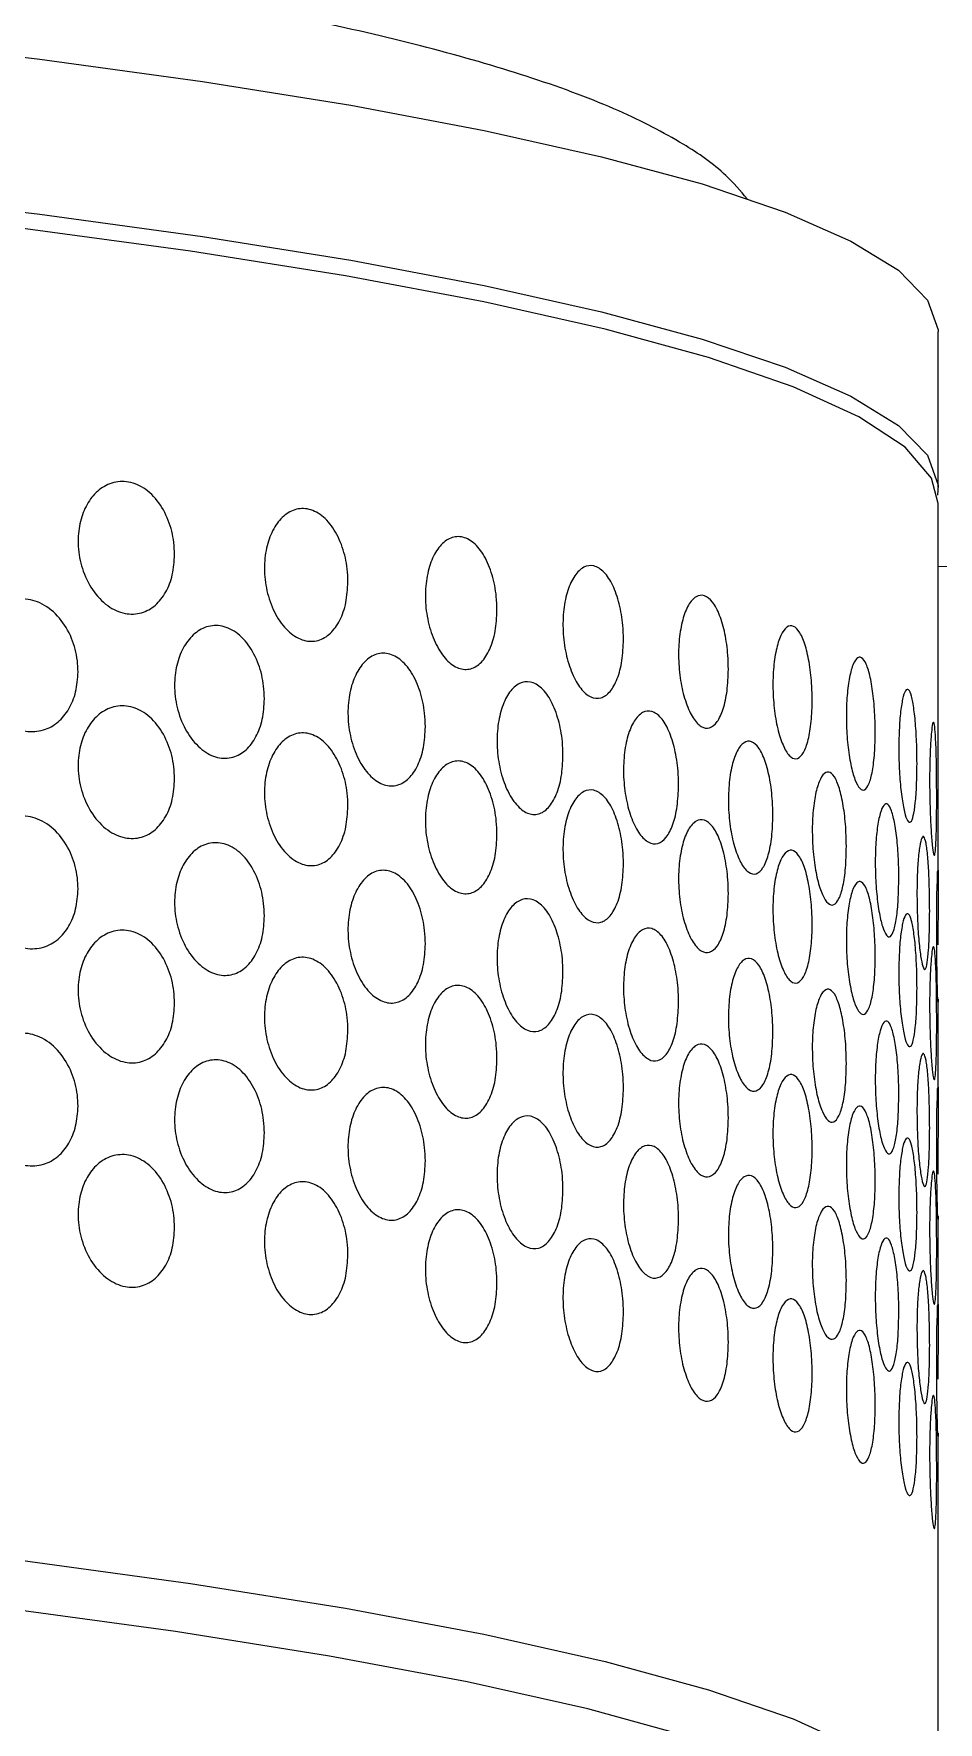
# Model space of a CAD drawing. Extents: x -54 to 18, y -18 to 89.
# Drawn here: x -19.771 to -19.091, y 22.298 to 23.567 of the extents above; entities that cross this region are included whole.
import ezdxf

# ---------------------------------------------------------------- set-up
doc = ezdxf.new("R2010")
doc.units = 0
doc.header["$MEASUREMENT"] = 0
doc.layers.add('GEOMETRY', color=2, linetype='Continuous', lineweight=25)

# ---------------------------------------------------------------- blocks, each defined once
blk = doc.blocks.new('2026 MINI-ASPIRE')
at = {"layer": 'GEOMETRY'}
for p, q in [((-1.2155, -27.5253), (-1.2155, -27.4087)), ((-1.2155, -27.8212), (-1.2155, -27.5377)), ((-1.2155, -27.9845), (-1.2155, -27.9103)), ((-1.2157, -28.0328), (-1.2157, -28.0421)), ((-1.2155, -28.1477), (-1.2155, -28.0735)), ((-1.2155, -28.5395), (-1.2155, -28.2368))]:
    blk.add_line(p, q, dxfattribs=at)
at = {"layer": 'GEOMETRY', "flags": 128}
for points in [[(-2.165, -27.1734), (-2.0232, -27.1878), (-1.8907, -27.2035), (-1.7683, -27.2203), (-1.6568, -27.2382), (-1.5566, -27.2571), (-1.4685, -27.2769), (-1.393, -27.2974), (-1.3304, -27.3186), (-1.2811, -27.3403), (-1.2454, -27.3623), (-1.2235, -27.3847), (-1.2156, -27.4071), (-1.2155, -27.4087)], [(-2.6382, -27.2552), (-2.4734, -27.2654), (-2.3154, -27.277), (-2.165, -27.29), (-2.0232, -27.3044), (-1.8907, -27.3201), (-1.7683, -27.3369), (-1.6568, -27.3548), (-1.5566, -27.3737), (-1.4685, -27.3935), (-1.393, -27.414), (-1.3304, -27.4352), (-1.2811, -27.4569), (-1.2454, -27.4789), (-1.2235, -27.5013), (-1.2156, -27.5238), (-1.2161, -27.5315)], [(-1.2155, -27.5377), (-1.2206, -27.5186), (-1.2404, -27.4954), (-1.2751, -27.4724), (-1.3244, -27.4499), (-1.3881, -27.4279), (-1.4658, -27.4066), (-1.557, -27.3861), (-1.661, -27.3665), (-1.7774, -27.348), (-1.9053, -27.3306), (-2.044, -27.3146), (-2.1926, -27.2999), (-2.3503, -27.2866), (-2.5159, -27.275)], [(-1.2155, -27.9103), (-1.2155, -27.9127), (-1.2157, -27.9121), (-1.2159, -27.9055), (-1.2162, -27.8937), (-1.2165, -27.8784), (-1.2166, -27.8618), (-1.2166, -27.8458), (-1.2164, -27.8317), (-1.2161, -27.821), (-1.2159, -27.8145), (-1.2156, -27.8134), (-1.2155, -27.8181), (-1.2155, -27.8285), (-1.2156, -27.8431), (-1.2157, -27.8596), (-1.2157, -27.8695), (-1.2157, -27.8695)], [(-1.2155, -28.0735), (-1.2155, -28.076), (-1.2157, -28.0754), (-1.2159, -28.0688), (-1.2162, -28.0569), (-1.2165, -28.0417), (-1.2166, -28.0251), (-1.2166, -28.009), (-1.2164, -27.995), (-1.2161, -27.9842), (-1.2159, -27.9778), (-1.2156, -27.9766), (-1.2155, -27.9814), (-1.2155, -27.9918), (-1.2156, -28.0064), (-1.2157, -28.0229), (-1.2157, -28.0328), (-1.2157, -28.0328)], [(-1.2155, -28.2368), (-1.2155, -28.2392), (-1.2157, -28.2386), (-1.2159, -28.232), (-1.2162, -28.2202), (-1.2165, -28.2049), (-1.2166, -28.1883), (-1.2166, -28.1723), (-1.2164, -28.1583), (-1.2161, -28.1475), (-1.2159, -28.1411), (-1.2156, -28.1399), (-1.2155, -28.1447), (-1.2155, -28.155), (-1.2156, -28.1696), (-1.2157, -28.1862), (-1.2157, -28.1961), (-1.2157, -28.1961)], [(-2.5159, -28.2767), (-2.3503, -28.2884), (-2.1926, -28.3016), (-2.044, -28.3163), (-1.9053, -28.3324), (-1.7774, -28.3498), (-1.661, -28.3683), (-1.557, -28.3879), (-1.4658, -28.4084), (-1.3881, -28.4297), (-1.3244, -28.4517), (-1.2751, -28.4742), (-1.2404, -28.4972), (-1.2206, -28.5204), (-1.2155, -28.5395)], [(-1.2485, -28.6108), (-1.2406, -28.6019), (-1.2304, -28.5787), (-1.2352, -28.5556), (-1.2549, -28.5325), (-1.2894, -28.5097), (-1.3384, -28.4873), (-1.4017, -28.4654), (-1.4789, -28.4442), (-1.5696, -28.4239), (-1.673, -28.4044), (-1.7887, -28.386), (-1.9158, -28.3687), (-2.0537, -28.3528), (-2.2014, -28.3382), (-2.3581, -28.325), (-2.5227, -28.3134)]]:
    blk.add_lwpolyline(points, dxfattribs=at)
at = {"layer": 'GEOMETRY'}
for points, knots in [([(-1.2588, -26.6727), (-1.2555, -26.6733), (-1.203, -26.6832), (-1.1078, -26.7402), (-0.9816, -26.8385), (-0.8571, -26.9806), (-0.7373, -27.161), (-0.6239, -27.3744), (-0.5564, -27.5225), (-0.5227, -27.5963)], [0, 0, 0, 0, 0.008858, 0.141433, 0.275054, 0.413255, 0.605471, 0.803373, 1, 1, 1, 1]), ([(-1.359, -27.3085), (-1.3642, -27.3025), (-1.3785, -27.286), (-1.4096, -27.265), (-1.4558, -27.241), (-1.5176, -27.2179), (-1.592, -27.1961), (-1.6755, -27.1762), (-1.7681, -27.1579), (-1.87, -27.1407), (-1.981, -27.1247), (-2.1008, -27.1099), (-2.2286, -27.0963), (-2.3641, -27.0839), (-2.4885, -27.0741), (-2.5687, -27.0688), (-2.5996, -27.0667)], [0, 0, 0, 0, 0.034404, 0.094305, 0.171588, 0.257997, 0.339907, 0.418976, 0.496593, 0.573404, 0.649728, 0.72574, 0.801544, 0.877202, 0.952756, 1, 1, 1, 1]), ([(-1.7894, -27.576), (-1.7897, -27.5812), (-1.7904, -27.5916), (-1.7957, -27.6049), (-1.8037, -27.615), (-1.8143, -27.6208), (-1.8269, -27.6213), (-1.8399, -27.6155), (-1.8514, -27.6035), (-1.8592, -27.5875), (-1.8624, -27.5704), (-1.8615, -27.5545), (-1.8571, -27.5407), (-1.8496, -27.5297), (-1.8394, -27.5224), (-1.827, -27.5201), (-1.8139, -27.5241), (-1.8021, -27.5344), (-1.7937, -27.5495), (-1.7898, -27.5642), (-1.7895, -27.573), (-1.7894, -27.576)], [0, 0, 0, 0, 0.048167, 0.096278, 0.14592, 0.199309, 0.256978, 0.31786, 0.378925, 0.436276, 0.487919, 0.535291, 0.581667, 0.630139, 0.68281, 0.740313, 0.801238, 0.862261, 0.91984, 0.972467, 1, 1, 1, 1]), ([(-1.6591, -27.5966), (-1.6594, -27.6019), (-1.66, -27.6126), (-1.6649, -27.6261), (-1.6721, -27.6361), (-1.6815, -27.6416), (-1.6923, -27.6415), (-1.7033, -27.6353), (-1.7128, -27.6236), (-1.7194, -27.608), (-1.7223, -27.591), (-1.7215, -27.5747), (-1.7175, -27.5606), (-1.7107, -27.5494), (-1.7016, -27.5424), (-1.6909, -27.5406), (-1.6799, -27.5449), (-1.6701, -27.5551), (-1.6629, -27.5697), (-1.6595, -27.5844), (-1.6592, -27.5933), (-1.6591, -27.5966)], [0, 0, 0, 0, 0.050243, 0.10045, 0.151661, 0.205251, 0.261486, 0.319599, 0.377716, 0.433578, 0.485991, 0.535683, 0.584668, 0.63505, 0.688237, 0.744482, 0.802669, 0.860702, 0.916608, 0.969601, 1, 1, 1, 1]), ([(-1.5471, -27.6179), (-1.5473, -27.6233), (-1.5479, -27.6341), (-1.5522, -27.6478), (-1.5586, -27.6578), (-1.5668, -27.6629), (-1.576, -27.6624), (-1.5852, -27.656), (-1.5931, -27.6444), (-1.5987, -27.6291), (-1.6013, -27.6122), (-1.6006, -27.5957), (-1.5971, -27.5812), (-1.591, -27.57), (-1.583, -27.5632), (-1.5738, -27.5618), (-1.5645, -27.5664), (-1.5564, -27.5765), (-1.5504, -27.5909), (-1.5474, -27.6054), (-1.5472, -27.6145), (-1.5471, -27.6179)], [0, 0, 0, 0, 0.051809, 0.103598, 0.155943, 0.209585, 0.264668, 0.320758, 0.376846, 0.431728, 0.484721, 0.536153, 0.587148, 0.63898, 0.692478, 0.747691, 0.803868, 0.859837, 0.914624, 0.967886, 1, 1, 1, 1]), ([(-1.452, -27.6398), (-1.4523, -27.6453), (-1.4527, -27.6562), (-1.4564, -27.67), (-1.4619, -27.6799), (-1.4689, -27.6848), (-1.4767, -27.684), (-1.4843, -27.6775), (-1.4909, -27.6659), (-1.4956, -27.6508), (-1.4978, -27.6339), (-1.4973, -27.6172), (-1.4942, -27.6025), (-1.4889, -27.5913), (-1.482, -27.5847), (-1.4742, -27.5837), (-1.4665, -27.5885), (-1.4598, -27.5986), (-1.4549, -27.6127), (-1.4524, -27.6272), (-1.4521, -27.6363), (-1.452, -27.6398)], [0, 0, 0, 0, 0.052893, 0.105779, 0.158887, 0.212529, 0.266788, 0.321506, 0.376259, 0.430507, 0.483905, 0.536558, 0.588993, 0.641842, 0.695499, 0.74993, 0.804724, 0.859354, 0.913447, 0.966914, 1, 1, 1, 1]), ([(-1.2155, -27.5847), (-1.1599, -27.5862), (-1.0177, -27.5902), (-0.8187, -27.5995), (-0.6822, -27.6013), (-0.6139, -27.6023)], [0, 0, 0, 0, 0.2429061, 0.6213866, 1, 1, 1, 1]), ([(-1.8619, -27.6643), (-1.8623, -27.6694), (-1.863, -27.6796), (-1.8685, -27.6928), (-1.8769, -27.7029), (-1.8881, -27.709), (-1.9016, -27.7098), (-1.9158, -27.7042), (-1.9284, -27.6921), (-1.937, -27.6758), (-1.9404, -27.6586), (-1.9393, -27.6429), (-1.9347, -27.6294), (-1.9269, -27.6185), (-1.9161, -27.611), (-1.9028, -27.6084), (-1.8886, -27.6122), (-1.8756, -27.6227), (-1.8664, -27.638), (-1.8624, -27.6529), (-1.862, -27.6615), (-1.8619, -27.6643)], [0, 0, 0, 0, 0.046926, 0.093785, 0.142451, 0.195643, 0.254107, 0.316691, 0.37968, 0.438047, 0.489225, 0.535186, 0.580023, 0.627364, 0.679688, 0.737903, 0.800519, 0.863475, 0.922148, 0.974524, 1, 1, 1, 1]), ([(-1.3732, -27.6624), (-1.3734, -27.6679), (-1.3738, -27.6789), (-1.3768, -27.6927), (-1.3814, -27.7026), (-1.3872, -27.7073), (-1.3936, -27.7063), (-1.3998, -27.6996), (-1.4052, -27.6882), (-1.4091, -27.6731), (-1.4109, -27.6562), (-1.4104, -27.6394), (-1.4078, -27.6246), (-1.4034, -27.6134), (-1.3976, -27.6069), (-1.3912, -27.6061), (-1.385, -27.611), (-1.3795, -27.6211), (-1.3755, -27.6352), (-1.3735, -27.6497), (-1.3733, -27.6588), (-1.3732, -27.6624)], [0, 0, 0, 0, 0.053514, 0.107027, 0.160575, 0.214222, 0.268011, 0.321937, 0.375912, 0.42978, 0.48341, 0.536807, 0.590132, 0.643592, 0.697304, 0.751222, 0.805196, 0.859086, 0.912828, 0.966439, 1, 1, 1, 1]), ([(-1.7218, -27.6845), (-1.7222, -27.6898), (-1.7228, -27.7003), (-1.7279, -27.7137), (-1.7355, -27.7238), (-1.7456, -27.7294), (-1.7572, -27.7296), (-1.7691, -27.7236), (-1.7796, -27.7117), (-1.7868, -27.696), (-1.7899, -27.6789), (-1.789, -27.6628), (-1.7848, -27.6489), (-1.7777, -27.6378), (-1.768, -27.6306), (-1.7565, -27.6285), (-1.7444, -27.6327), (-1.7337, -27.643), (-1.7259, -27.6578), (-1.7223, -27.6725), (-1.722, -27.6813), (-1.7218, -27.6845)], [0, 0, 0, 0, 0.049271, 0.098496, 0.148982, 0.202498, 0.259419, 0.318816, 0.378273, 0.434803, 0.486856, 0.535466, 0.583223, 0.632709, 0.685667, 0.742514, 0.80197, 0.861366, 0.91803, 0.970857, 1, 1, 1, 1]), ([(-1.3101, -27.6855), (-1.3103, -27.691), (-1.3106, -27.702), (-1.313, -27.7159), (-1.3166, -27.7257), (-1.3211, -27.7303), (-1.3262, -27.7292), (-1.3311, -27.7225), (-1.3354, -27.711), (-1.3385, -27.696), (-1.3399, -27.6791), (-1.3396, -27.6623), (-1.3375, -27.6474), (-1.3339, -27.6362), (-1.3293, -27.6298), (-1.3243, -27.6291), (-1.3193, -27.6341), (-1.3151, -27.6442), (-1.312, -27.6583), (-1.3104, -27.6729), (-1.3102, -27.682), (-1.3101, -27.6855)], [0, 0, 0, 0, 0.053681, 0.107362, 0.16105, 0.214742, 0.268427, 0.322104, 0.375785, 0.429475, 0.483166, 0.536847, 0.590524, 0.644209, 0.697901, 0.751589, 0.805267, 0.858946, 0.912634, 0.966326, 1, 1, 1, 1]), ([(-1.6009, -27.7055), (-1.6012, -27.7108), (-1.6018, -27.7216), (-1.6063, -27.7352), (-1.6131, -27.7452), (-1.622, -27.7504), (-1.632, -27.7501), (-1.642, -27.7439), (-1.6507, -27.7322), (-1.6568, -27.7167), (-1.6595, -27.6998), (-1.6588, -27.6834), (-1.655, -27.6691), (-1.6486, -27.6579), (-1.64, -27.651), (-1.6301, -27.6494), (-1.62, -27.6539), (-1.611, -27.664), (-1.6045, -27.6785), (-1.6013, -27.6931), (-1.601, -27.7021), (-1.6009, -27.7055)], [0, 0, 0, 0, 0.051087, 0.102148, 0.153975, 0.207603, 0.263224, 0.320238, 0.377242, 0.432563, 0.485289, 0.535918, 0.585981, 0.637144, 0.690509, 0.746209, 0.803307, 0.860207, 0.915493, 0.968629, 1, 1, 1, 1]), ([(-1.2628, -27.7092), (-1.2629, -27.7147), (-1.2631, -27.7257), (-1.2648, -27.7395), (-1.2674, -27.7493), (-1.2707, -27.7539), (-1.2744, -27.7528), (-1.2781, -27.7461), (-1.2813, -27.7345), (-1.2836, -27.7194), (-1.2847, -27.7025), (-1.2844, -27.6857), (-1.2828, -27.6709), (-1.2802, -27.6597), (-1.2768, -27.6534), (-1.2731, -27.6527), (-1.2695, -27.6577), (-1.2664, -27.6679), (-1.2641, -27.6821), (-1.263, -27.6966), (-1.2629, -27.7057), (-1.2628, -27.7092)], [0, 0, 0, 0, 0.053398, 0.106791, 0.160324, 0.214112, 0.268065, 0.322025, 0.375871, 0.429569, 0.483148, 0.536662, 0.590159, 0.643687, 0.697298, 0.751039, 0.804927, 0.858902, 0.912821, 0.966534, 1, 1, 1, 1]), ([(-1.4975, -27.7271), (-1.4977, -27.7325), (-1.4982, -27.7434), (-1.5022, -27.7572), (-1.5082, -27.7671), (-1.5158, -27.7721), (-1.5243, -27.7714), (-1.5327, -27.7649), (-1.5399, -27.7534), (-1.545, -27.7382), (-1.5474, -27.7213), (-1.5468, -27.7047), (-1.5435, -27.6901), (-1.5378, -27.6788), (-1.5303, -27.6721), (-1.5219, -27.671), (-1.5134, -27.6757), (-1.506, -27.6858), (-1.5006, -27.7), (-1.4978, -27.7145), (-1.4976, -27.7236), (-1.4975, -27.7271)], [0, 0, 0, 0, 0.05241, 0.104807, 0.157576, 0.211221, 0.265849, 0.321176, 0.37652, 0.431049, 0.484266, 0.53637, 0.588155, 0.640548, 0.694141, 0.748931, 0.804343, 0.859561, 0.913953, 0.967325, 1, 1, 1, 1]), ([(-1.2314, -27.7335), (-1.2315, -27.739), (-1.2316, -27.7499), (-1.2326, -27.7635), (-1.2341, -27.7733), (-1.2362, -27.7781), (-1.2385, -27.7771), (-1.2409, -27.7704), (-1.243, -27.7587), (-1.2445, -27.7435), (-1.2452, -27.7266), (-1.245, -27.7098), (-1.244, -27.6951), (-1.2423, -27.684), (-1.2401, -27.6776), (-1.2377, -27.6768), (-1.2355, -27.6818), (-1.2336, -27.692), (-1.2322, -27.7064), (-1.2315, -27.721), (-1.2315, -27.7301), (-1.2314, -27.7335)], [0, 0, 0, 0, 0.052661, 0.105306, 0.15838, 0.212301, 0.266899, 0.321697, 0.376188, 0.430084, 0.483379, 0.536269, 0.589051, 0.642036, 0.695492, 0.74956, 0.804167, 0.858967, 0.913428, 0.967106, 1, 1, 1, 1]), ([(-1.7894, -27.7447), (-1.7897, -27.7499), (-1.7904, -27.7603), (-1.7957, -27.7736), (-1.8037, -27.7837), (-1.8143, -27.7896), (-1.8269, -27.79), (-1.8399, -27.7842), (-1.8514, -27.7723), (-1.8592, -27.7562), (-1.8624, -27.7391), (-1.8615, -27.7232), (-1.8571, -27.7095), (-1.8496, -27.6985), (-1.8394, -27.6911), (-1.827, -27.6888), (-1.8139, -27.6928), (-1.8021, -27.7032), (-1.7937, -27.7182), (-1.7898, -27.733), (-1.7895, -27.7417), (-1.7894, -27.7447)], [0, 0, 0, 0, 0.048167, 0.096278, 0.14592, 0.199309, 0.256978, 0.31786, 0.378925, 0.436276, 0.487919, 0.535291, 0.581667, 0.630139, 0.68281, 0.740313, 0.801238, 0.862261, 0.91984, 0.972467, 1, 1, 1, 1]), ([(-1.4106, -27.7493), (-1.4108, -27.7548), (-1.4113, -27.7658), (-1.4146, -27.7796), (-1.4197, -27.7895), (-1.4261, -27.7943), (-1.4331, -27.7933), (-1.4401, -27.7868), (-1.4461, -27.7753), (-1.4503, -27.7602), (-1.4523, -27.7433), (-1.4518, -27.7265), (-1.449, -27.7118), (-1.4441, -27.7005), (-1.4378, -27.694), (-1.4307, -27.6931), (-1.4237, -27.698), (-1.4177, -27.7081), (-1.4132, -27.7222), (-1.4109, -27.7367), (-1.4107, -27.7458), (-1.4106, -27.7493)], [0, 0, 0, 0, 0.053261, 0.106518, 0.159885, 0.213526, 0.267505, 0.321757, 0.376057, 0.430088, 0.483623, 0.536707, 0.589654, 0.642858, 0.696553, 0.750692, 0.80501, 0.8592, 0.913079, 0.966625, 1, 1, 1, 1]), ([(-1.2166, -27.7585), (-1.2166, -27.7639), (-1.2167, -27.7746), (-1.2169, -27.7881), (-1.2174, -27.7979), (-1.2181, -27.8028), (-1.219, -27.802), (-1.22, -27.7954), (-1.2209, -27.7835), (-1.2216, -27.7681), (-1.222, -27.7511), (-1.2219, -27.7346), (-1.2214, -27.7201), (-1.2206, -27.709), (-1.2197, -27.7025), (-1.2187, -27.7015), (-1.2179, -27.7064), (-1.2172, -27.7168), (-1.2168, -27.7313), (-1.2167, -27.7461), (-1.2166, -27.7551), (-1.2166, -27.7585)], [0, 0, 0, 0, 0.051459, 0.102887, 0.155167, 0.209224, 0.264842, 0.321082, 0.376769, 0.431093, 0.483927, 0.535724, 0.587243, 0.639281, 0.692477, 0.747122, 0.80298, 0.859202, 0.914578, 0.968181, 1, 1, 1, 1]), ([(-1.6591, -27.7653), (-1.6594, -27.7706), (-1.66, -27.7813), (-1.6649, -27.7948), (-1.6721, -27.8049), (-1.6815, -27.8103), (-1.6923, -27.8102), (-1.7033, -27.804), (-1.7128, -27.7923), (-1.7194, -27.7767), (-1.7223, -27.7597), (-1.7215, -27.7435), (-1.7175, -27.7293), (-1.7107, -27.7182), (-1.7016, -27.7111), (-1.6909, -27.7093), (-1.6799, -27.7136), (-1.6701, -27.7239), (-1.6629, -27.7385), (-1.6595, -27.7531), (-1.6592, -27.7621), (-1.6591, -27.7653)], [0, 0, 0, 0, 0.050243, 0.10045, 0.151661, 0.205251, 0.261486, 0.319599, 0.377716, 0.433578, 0.485991, 0.535683, 0.584668, 0.63505, 0.688237, 0.744482, 0.802669, 0.860702, 0.916608, 0.969601, 1, 1, 1, 1]), ([(-1.3397, -27.7721), (-1.3399, -27.7777), (-1.3402, -27.7887), (-1.343, -27.8025), (-1.347, -27.8124), (-1.3522, -27.817), (-1.3579, -27.8159), (-1.3635, -27.8093), (-1.3683, -27.7978), (-1.3718, -27.7828), (-1.3734, -27.7659), (-1.373, -27.7491), (-1.3707, -27.7342), (-1.3667, -27.723), (-1.3615, -27.7166), (-1.3558, -27.7159), (-1.3502, -27.7208), (-1.3453, -27.7309), (-1.3418, -27.745), (-1.34, -27.7595), (-1.3398, -27.7686), (-1.3397, -27.7721)], [0, 0, 0, 0, 0.053654, 0.107308, 0.160962, 0.214626, 0.268317, 0.322052, 0.375822, 0.429578, 0.48326, 0.536855, 0.590423, 0.644043, 0.697753, 0.75152, 0.805283, 0.859003, 0.912683, 0.966342, 1, 1, 1, 1]), ([(-1.5471, -27.7866), (-1.5473, -27.792), (-1.5479, -27.8029), (-1.5522, -27.8166), (-1.5586, -27.8265), (-1.5668, -27.8316), (-1.576, -27.8311), (-1.5852, -27.8247), (-1.5931, -27.8131), (-1.5987, -27.7978), (-1.6013, -27.7809), (-1.6006, -27.7644), (-1.5971, -27.7499), (-1.591, -27.7387), (-1.583, -27.7319), (-1.5738, -27.7305), (-1.5645, -27.7351), (-1.5564, -27.7453), (-1.5504, -27.7596), (-1.5474, -27.7742), (-1.5472, -27.7832), (-1.5471, -27.7866)], [0, 0, 0, 0, 0.051809, 0.103598, 0.155943, 0.209585, 0.264668, 0.320758, 0.376846, 0.431728, 0.484721, 0.536153, 0.587148, 0.63898, 0.692478, 0.747691, 0.803868, 0.859837, 0.914624, 0.967886, 1, 1, 1, 1]), ([(-1.2845, -27.7956), (-1.2846, -27.8011), (-1.2849, -27.8121), (-1.2869, -27.8259), (-1.29, -27.8357), (-1.294, -27.8403), (-1.2983, -27.8392), (-1.3026, -27.8325), (-1.3064, -27.821), (-1.309, -27.8059), (-1.3103, -27.789), (-1.31, -27.7722), (-1.3082, -27.7574), (-1.3051, -27.7462), (-1.3011, -27.7398), (-1.2967, -27.7391), (-1.2924, -27.7441), (-1.2888, -27.7543), (-1.2861, -27.7684), (-1.2847, -27.7829), (-1.2846, -27.7921), (-1.2845, -27.7956)], [0, 0, 0, 0, 0.053596, 0.10719, 0.160837, 0.214571, 0.268344, 0.322095, 0.375801, 0.429472, 0.483129, 0.536782, 0.590436, 0.64409, 0.697749, 0.751429, 0.805149, 0.858912, 0.91268, 0.966389, 1, 1, 1, 1]), ([(-1.452, -27.8085), (-1.4523, -27.814), (-1.4527, -27.825), (-1.4564, -27.8388), (-1.4619, -27.8487), (-1.4689, -27.8535), (-1.4767, -27.8527), (-1.4843, -27.8462), (-1.4909, -27.8347), (-1.4956, -27.8195), (-1.4978, -27.8026), (-1.4973, -27.786), (-1.4942, -27.7713), (-1.4889, -27.76), (-1.482, -27.7534), (-1.4742, -27.7524), (-1.4665, -27.7572), (-1.4598, -27.7673), (-1.4549, -27.7815), (-1.4524, -27.796), (-1.4521, -27.8051), (-1.452, -27.8085)], [0, 0, 0, 0, 0.052893, 0.105779, 0.158887, 0.212529, 0.266788, 0.321506, 0.376259, 0.430507, 0.483905, 0.536558, 0.588993, 0.641842, 0.695499, 0.74993, 0.804724, 0.859354, 0.913447, 0.966914, 1, 1, 1, 1]), ([(-1.2451, -27.8196), (-1.2452, -27.8251), (-1.2454, -27.836), (-1.2467, -27.8498), (-1.2488, -27.8595), (-1.2514, -27.8642), (-1.2544, -27.8632), (-1.2575, -27.8564), (-1.2601, -27.8448), (-1.262, -27.8297), (-1.2629, -27.8128), (-1.2627, -27.796), (-1.2614, -27.7812), (-1.2592, -27.7701), (-1.2564, -27.7637), (-1.2534, -27.763), (-1.2505, -27.768), (-1.248, -27.7782), (-1.2461, -27.7924), (-1.2452, -27.807), (-1.2451, -27.8161), (-1.2451, -27.8196)], [0, 0, 0, 0, 0.053086, 0.106164, 0.159507, 0.213358, 0.267587, 0.321894, 0.375999, 0.429771, 0.483229, 0.536489, 0.589696, 0.643002, 0.696545, 0.750417, 0.8046, 0.858918, 0.913067, 0.966768, 1, 1, 1, 1]), ([(-1.8619, -27.8275), (-1.8623, -27.8327), (-1.863, -27.8429), (-1.8685, -27.8561), (-1.8769, -27.8662), (-1.8881, -27.8723), (-1.9016, -27.8731), (-1.9158, -27.8674), (-1.9284, -27.8554), (-1.937, -27.8391), (-1.9404, -27.8218), (-1.9393, -27.8061), (-1.9347, -27.7927), (-1.9269, -27.7818), (-1.9161, -27.7743), (-1.9028, -27.7717), (-1.8886, -27.7755), (-1.8756, -27.7859), (-1.8664, -27.8013), (-1.8624, -27.8161), (-1.862, -27.8247), (-1.8619, -27.8275)], [0, 0, 0, 0, 0.046926, 0.093785, 0.142451, 0.195643, 0.254107, 0.316691, 0.37968, 0.438047, 0.489225, 0.535186, 0.580023, 0.627364, 0.679688, 0.737903, 0.800519, 0.863475, 0.922148, 0.974524, 1, 1, 1, 1]), ([(-1.3732, -27.8311), (-1.3734, -27.8366), (-1.3738, -27.8476), (-1.3768, -27.8615), (-1.3814, -27.8713), (-1.3872, -27.876), (-1.3936, -27.875), (-1.3998, -27.8684), (-1.4052, -27.8569), (-1.4091, -27.8418), (-1.4109, -27.8249), (-1.4104, -27.8082), (-1.4078, -27.7933), (-1.4034, -27.7821), (-1.3976, -27.7757), (-1.3912, -27.7749), (-1.385, -27.7798), (-1.3795, -27.7899), (-1.3755, -27.804), (-1.3735, -27.8185), (-1.3733, -27.8276), (-1.3732, -27.8311)], [0, 0, 0, 0, 0.053514, 0.107027, 0.160575, 0.214222, 0.268011, 0.321937, 0.375912, 0.42978, 0.48341, 0.536807, 0.590132, 0.643592, 0.697304, 0.751222, 0.805196, 0.859086, 0.912828, 0.966439, 1, 1, 1, 1]), ([(-1.7218, -27.8478), (-1.7222, -27.853), (-1.7228, -27.8636), (-1.7279, -27.877), (-1.7355, -27.8871), (-1.7456, -27.8927), (-1.7572, -27.8929), (-1.7691, -27.8868), (-1.7796, -27.875), (-1.7868, -27.8592), (-1.7899, -27.8422), (-1.789, -27.8261), (-1.7848, -27.8121), (-1.7777, -27.801), (-1.768, -27.7938), (-1.7565, -27.7918), (-1.7444, -27.796), (-1.7337, -27.8062), (-1.7259, -27.821), (-1.7223, -27.8358), (-1.722, -27.8446), (-1.7218, -27.8478)], [0, 0, 0, 0, 0.049271, 0.098496, 0.148982, 0.202498, 0.259419, 0.318816, 0.378273, 0.434803, 0.486856, 0.535466, 0.583223, 0.632709, 0.685667, 0.742514, 0.80197, 0.861366, 0.91803, 0.970857, 1, 1, 1, 1]), ([(-1.2219, -27.8442), (-1.222, -27.8497), (-1.222, -27.8605), (-1.2227, -27.8741), (-1.2237, -27.8838), (-1.225, -27.8887), (-1.2266, -27.8878), (-1.2283, -27.8811), (-1.2299, -27.8693), (-1.231, -27.854), (-1.2315, -27.8371), (-1.2314, -27.8204), (-1.2307, -27.8058), (-1.2294, -27.7947), (-1.2278, -27.7883), (-1.2262, -27.7874), (-1.2246, -27.7923), (-1.2233, -27.8026), (-1.2224, -27.8171), (-1.222, -27.8317), (-1.2219, -27.8408), (-1.2219, -27.8442)], [0, 0, 0, 0, 0.052119, 0.104215, 0.156937, 0.210928, 0.26599, 0.321429, 0.376442, 0.43052, 0.483606, 0.536011, 0.58823, 0.640794, 0.694136, 0.748463, 0.803627, 0.859057, 0.913923, 0.967568, 1, 1, 1, 1]), ([(-1.3101, -27.8542), (-1.3103, -27.8597), (-1.3106, -27.8708), (-1.313, -27.8846), (-1.3166, -27.8944), (-1.3211, -27.899), (-1.3262, -27.8979), (-1.3311, -27.8913), (-1.3354, -27.8798), (-1.3385, -27.8647), (-1.3399, -27.8478), (-1.3396, -27.831), (-1.3375, -27.8161), (-1.3339, -27.8049), (-1.3293, -27.7986), (-1.3243, -27.7979), (-1.3193, -27.8029), (-1.3151, -27.813), (-1.312, -27.8271), (-1.3104, -27.8416), (-1.3102, -27.8507), (-1.3101, -27.8542)], [0, 0, 0, 0, 0.053681, 0.107362, 0.16105, 0.214742, 0.268427, 0.322104, 0.375785, 0.429475, 0.483166, 0.536847, 0.590524, 0.644209, 0.697901, 0.751589, 0.805267, 0.858946, 0.912634, 0.966326, 1, 1, 1, 1]), ([(-1.6009, -27.8687), (-1.6012, -27.8741), (-1.6018, -27.8848), (-1.6063, -27.8985), (-1.6131, -27.9085), (-1.622, -27.9137), (-1.632, -27.9134), (-1.642, -27.9071), (-1.6507, -27.8955), (-1.6568, -27.88), (-1.6595, -27.8631), (-1.6588, -27.8467), (-1.655, -27.8324), (-1.6486, -27.8212), (-1.64, -27.8142), (-1.6301, -27.8127), (-1.62, -27.8171), (-1.611, -27.8273), (-1.6045, -27.8418), (-1.6013, -27.8564), (-1.601, -27.8654), (-1.6009, -27.8687)], [0, 0, 0, 0, 0.0510875, 0.102148, 0.1539754, 0.2076033, 0.2632235, 0.3202382, 0.3772424, 0.4325633, 0.4852887, 0.5359184, 0.5859814, 0.6371439, 0.6905091, 0.746209, 0.8033073, 0.860207, 0.915493, 0.9686295, 1, 1, 1, 1]), ([(-1.2628, -27.878), (-1.2629, -27.8834), (-1.2631, -27.8944), (-1.2648, -27.9082), (-1.2674, -27.918), (-1.2707, -27.9226), (-1.2744, -27.9215), (-1.2781, -27.9148), (-1.2813, -27.9033), (-1.2836, -27.8882), (-1.2847, -27.8713), (-1.2844, -27.8545), (-1.2828, -27.8397), (-1.2802, -27.8285), (-1.2768, -27.8221), (-1.2731, -27.8214), (-1.2695, -27.8264), (-1.2664, -27.8366), (-1.2641, -27.8508), (-1.263, -27.8653), (-1.2629, -27.8745), (-1.2628, -27.878)], [0, 0, 0, 0, 0.053398, 0.106791, 0.160324, 0.214112, 0.268065, 0.322025, 0.375871, 0.429569, 0.483148, 0.536662, 0.590159, 0.643687, 0.697298, 0.751039, 0.804927, 0.858902, 0.912821, 0.966534, 1, 1, 1, 1]), ([(-1.4975, -27.8903), (-1.4977, -27.8958), (-1.4982, -27.9067), (-1.5022, -27.9204), (-1.5082, -27.9304), (-1.5158, -27.9353), (-1.5243, -27.9347), (-1.5327, -27.9282), (-1.5399, -27.9166), (-1.545, -27.9014), (-1.5474, -27.8845), (-1.5468, -27.8679), (-1.5435, -27.8533), (-1.5378, -27.8421), (-1.5303, -27.8354), (-1.5219, -27.8342), (-1.5134, -27.8389), (-1.506, -27.849), (-1.5006, -27.8633), (-1.4978, -27.8778), (-1.4976, -27.8869), (-1.4975, -27.8903)], [0, 0, 0, 0, 0.05241, 0.104807, 0.157576, 0.211221, 0.265849, 0.321176, 0.37652, 0.431049, 0.484266, 0.53637, 0.588155, 0.640548, 0.694141, 0.748931, 0.804343, 0.859561, 0.913953, 0.967325, 1, 1, 1, 1]), ([(-1.4106, -27.9126), (-1.4108, -27.9181), (-1.4113, -27.9291), (-1.4146, -27.9429), (-1.4197, -27.9528), (-1.4261, -27.9575), (-1.4331, -27.9566), (-1.4401, -27.95), (-1.4461, -27.9385), (-1.4503, -27.9234), (-1.4523, -27.9066), (-1.4518, -27.8898), (-1.449, -27.875), (-1.4441, -27.8638), (-1.4378, -27.8573), (-1.4307, -27.8564), (-1.4237, -27.8613), (-1.4177, -27.8714), (-1.4132, -27.8855), (-1.4109, -27.9), (-1.4107, -27.9091), (-1.4106, -27.9126)], [0, 0, 0, 0, 0.053261, 0.106518, 0.159885, 0.213526, 0.267505, 0.321757, 0.376057, 0.430088, 0.483623, 0.536707, 0.589654, 0.642858, 0.696553, 0.750692, 0.80501, 0.8592, 0.913079, 0.966625, 1, 1, 1, 1]), ([(-1.2314, -27.9023), (-1.2315, -27.9077), (-1.2316, -27.9186), (-1.2326, -27.9323), (-1.2341, -27.9421), (-1.2362, -27.9468), (-1.2385, -27.9458), (-1.2409, -27.9391), (-1.243, -27.9274), (-1.2445, -27.9122), (-1.2452, -27.8953), (-1.245, -27.8786), (-1.244, -27.8639), (-1.2423, -27.8527), (-1.2401, -27.8464), (-1.2377, -27.8456), (-1.2355, -27.8505), (-1.2336, -27.8608), (-1.2322, -27.8751), (-1.2315, -27.8897), (-1.2315, -27.8988), (-1.2314, -27.9023)], [0, 0, 0, 0, 0.052661, 0.105306, 0.15838, 0.212301, 0.266899, 0.321697, 0.376188, 0.430084, 0.483379, 0.536269, 0.589051, 0.642036, 0.695492, 0.74956, 0.804167, 0.858967, 0.913428, 0.967106, 1, 1, 1, 1]), ([(-1.7894, -27.9135), (-1.7897, -27.9187), (-1.7904, -27.9291), (-1.7957, -27.9423), (-1.8037, -27.9524), (-1.8143, -27.9583), (-1.8269, -27.9588), (-1.8399, -27.9529), (-1.8514, -27.941), (-1.8592, -27.925), (-1.8624, -27.9078), (-1.8615, -27.8919), (-1.8571, -27.8782), (-1.8496, -27.8672), (-1.8394, -27.8598), (-1.827, -27.8575), (-1.8139, -27.8615), (-1.8021, -27.8719), (-1.7937, -27.8869), (-1.7898, -27.9017), (-1.7895, -27.9104), (-1.7894, -27.9135)], [0, 0, 0, 0, 0.048167, 0.096278, 0.14592, 0.199309, 0.256978, 0.31786, 0.378925, 0.436276, 0.487919, 0.535291, 0.581667, 0.630139, 0.68281, 0.740313, 0.801238, 0.862261, 0.91984, 0.972467, 1, 1, 1, 1]), ([(-1.2166, -27.9272), (-1.2166, -27.9326), (-1.2167, -27.9433), (-1.2169, -27.9568), (-1.2174, -27.9666), (-1.2181, -27.9715), (-1.219, -27.9708), (-1.22, -27.9641), (-1.2209, -27.9522), (-1.2216, -27.9368), (-1.222, -27.9199), (-1.2219, -27.9033), (-1.2214, -27.8888), (-1.2206, -27.8777), (-1.2197, -27.8713), (-1.2187, -27.8703), (-1.2179, -27.8751), (-1.2172, -27.8855), (-1.2168, -27.9001), (-1.2167, -27.9148), (-1.2166, -27.9239), (-1.2166, -27.9272)], [0, 0, 0, 0, 0.051459, 0.102887, 0.155167, 0.209224, 0.264842, 0.321082, 0.376769, 0.431093, 0.483927, 0.535724, 0.587243, 0.639281, 0.692477, 0.747122, 0.80298, 0.859202, 0.914578, 0.968181, 1, 1, 1, 1]), ([(-1.6591, -27.9341), (-1.6594, -27.9394), (-1.66, -27.95), (-1.6649, -27.9636), (-1.6721, -27.9736), (-1.6815, -27.979), (-1.6923, -27.9789), (-1.7033, -27.9728), (-1.7128, -27.961), (-1.7194, -27.9454), (-1.7223, -27.9285), (-1.7215, -27.9122), (-1.7175, -27.898), (-1.7107, -27.8869), (-1.7016, -27.8798), (-1.6909, -27.878), (-1.6799, -27.8824), (-1.6701, -27.8926), (-1.6629, -27.9072), (-1.6595, -27.9218), (-1.6592, -27.9308), (-1.6591, -27.9341)], [0, 0, 0, 0, 0.050243, 0.10045, 0.151661, 0.205251, 0.261486, 0.319599, 0.377716, 0.433578, 0.485991, 0.535683, 0.584668, 0.63505, 0.688237, 0.744482, 0.802669, 0.860702, 0.916608, 0.969601, 1, 1, 1, 1]), ([(-1.3397, -27.9354), (-1.3399, -27.9409), (-1.3402, -27.952), (-1.343, -27.9658), (-1.347, -27.9756), (-1.3522, -27.9803), (-1.3579, -27.9792), (-1.3635, -27.9726), (-1.3683, -27.9611), (-1.3718, -27.946), (-1.3734, -27.9292), (-1.373, -27.9123), (-1.3707, -27.8975), (-1.3667, -27.8862), (-1.3615, -27.8799), (-1.3558, -27.8791), (-1.3502, -27.8841), (-1.3453, -27.8942), (-1.3418, -27.9083), (-1.34, -27.9228), (-1.3398, -27.9319), (-1.3397, -27.9354)], [0, 0, 0, 0, 0.053654, 0.107308, 0.160962, 0.214626, 0.268317, 0.322052, 0.375822, 0.429578, 0.48326, 0.536855, 0.590423, 0.644043, 0.697753, 0.75152, 0.805283, 0.859003, 0.912683, 0.966342, 1, 1, 1, 1]), ([(-1.5471, -27.9553), (-1.5473, -27.9608), (-1.5479, -27.9716), (-1.5522, -27.9853), (-1.5586, -27.9953), (-1.5668, -28.0004), (-1.576, -27.9998), (-1.5852, -27.9935), (-1.5931, -27.9819), (-1.5987, -27.9665), (-1.6013, -27.9496), (-1.6006, -27.9331), (-1.5971, -27.9186), (-1.591, -27.9074), (-1.583, -27.9006), (-1.5738, -27.8993), (-1.5645, -27.9039), (-1.5564, -27.914), (-1.5504, -27.9283), (-1.5474, -27.9429), (-1.5472, -27.9519), (-1.5471, -27.9553)], [0, 0, 0, 0, 0.051809, 0.103598, 0.155943, 0.209585, 0.264668, 0.320758, 0.376846, 0.431728, 0.484721, 0.536153, 0.587148, 0.63898, 0.692478, 0.747691, 0.803868, 0.859837, 0.914624, 0.967886, 1, 1, 1, 1]), ([(-1.2845, -27.9589), (-1.2846, -27.9644), (-1.2849, -27.9754), (-1.2869, -27.9892), (-1.29, -27.999), (-1.294, -28.0036), (-1.2983, -28.0025), (-1.3026, -27.9958), (-1.3064, -27.9843), (-1.309, -27.9692), (-1.3103, -27.9523), (-1.31, -27.9355), (-1.3082, -27.9206), (-1.3051, -27.9094), (-1.3011, -27.9031), (-1.2967, -27.9024), (-1.2924, -27.9074), (-1.2888, -27.9176), (-1.2861, -27.9317), (-1.2847, -27.9462), (-1.2846, -27.9553), (-1.2845, -27.9589)], [0, 0, 0, 0, 0.053596, 0.10719, 0.160837, 0.214571, 0.268344, 0.322095, 0.375801, 0.429472, 0.483129, 0.536782, 0.590436, 0.64409, 0.697749, 0.751429, 0.805149, 0.858912, 0.91268, 0.966389, 1, 1, 1, 1]), ([(-1.452, -27.9773), (-1.4523, -27.9828), (-1.4527, -27.9937), (-1.4564, -28.0075), (-1.4619, -28.0174), (-1.4689, -28.0223), (-1.4767, -28.0214), (-1.4843, -28.0149), (-1.4909, -28.0034), (-1.4956, -27.9883), (-1.4978, -27.9714), (-1.4973, -27.9547), (-1.4942, -27.94), (-1.4889, -27.9287), (-1.482, -27.9222), (-1.4742, -27.9211), (-1.4665, -27.9259), (-1.4598, -27.936), (-1.4549, -27.9502), (-1.4524, -27.9647), (-1.4521, -27.9738), (-1.452, -27.9773)], [0, 0, 0, 0, 0.052893, 0.105779, 0.158887, 0.212529, 0.266788, 0.321506, 0.376259, 0.430507, 0.483905, 0.536558, 0.588993, 0.641842, 0.695499, 0.74993, 0.804724, 0.859354, 0.913447, 0.966914, 1, 1, 1, 1]), ([(-1.2451, -27.9829), (-1.2452, -27.9884), (-1.2454, -27.9993), (-1.2467, -28.013), (-1.2488, -28.0228), (-1.2514, -28.0275), (-1.2544, -28.0264), (-1.2575, -28.0197), (-1.2601, -28.0081), (-1.262, -27.993), (-1.2629, -27.9761), (-1.2627, -27.9593), (-1.2614, -27.9445), (-1.2592, -27.9333), (-1.2564, -27.927), (-1.2534, -27.9263), (-1.2505, -27.9312), (-1.248, -27.9415), (-1.2461, -27.9557), (-1.2452, -27.9703), (-1.2451, -27.9794), (-1.2451, -27.9829)], [0, 0, 0, 0, 0.053086, 0.106164, 0.159507, 0.213358, 0.267587, 0.321894, 0.375999, 0.429771, 0.483229, 0.536489, 0.589696, 0.643002, 0.696545, 0.750417, 0.8046, 0.858918, 0.913067, 0.966768, 1, 1, 1, 1]), ([(-1.8619, -27.9908), (-1.8623, -27.9959), (-1.863, -28.0062), (-1.8685, -28.0193), (-1.8769, -28.0295), (-1.8881, -28.0356), (-1.9016, -28.0364), (-1.9158, -28.0307), (-1.9284, -28.0187), (-1.937, -28.0024), (-1.9404, -27.9851), (-1.9393, -27.9694), (-1.9347, -27.956), (-1.9269, -27.945), (-1.9161, -27.9375), (-1.9028, -27.935), (-1.8886, -27.9387), (-1.8756, -27.9492), (-1.8664, -27.9646), (-1.8624, -27.9794), (-1.862, -27.988), (-1.8619, -27.9908)], [0, 0, 0, 0, 0.046926, 0.093785, 0.142451, 0.195643, 0.254107, 0.316691, 0.37968, 0.438047, 0.489225, 0.535186, 0.580023, 0.627364, 0.679688, 0.737903, 0.800519, 0.863475, 0.922148, 0.974524, 1, 1, 1, 1]), ([(-1.3732, -27.9998), (-1.3734, -28.0053), (-1.3738, -28.0163), (-1.3768, -28.0302), (-1.3814, -28.04), (-1.3872, -28.0447), (-1.3936, -28.0437), (-1.3998, -28.0371), (-1.4052, -28.0256), (-1.4091, -28.0106), (-1.4109, -27.9937), (-1.4104, -27.9769), (-1.4078, -27.9621), (-1.4034, -27.9508), (-1.3976, -27.9444), (-1.3912, -27.9436), (-1.385, -27.9485), (-1.3795, -27.9586), (-1.3755, -27.9727), (-1.3735, -27.9872), (-1.3733, -27.9963), (-1.3732, -27.9998)], [0, 0, 0, 0, 0.053514, 0.107027, 0.160575, 0.214222, 0.268011, 0.321937, 0.375912, 0.42978, 0.48341, 0.536807, 0.590132, 0.643592, 0.697304, 0.751222, 0.805196, 0.859086, 0.912828, 0.966439, 1, 1, 1, 1]), ([(-1.7218, -28.011), (-1.7222, -28.0163), (-1.7228, -28.0268), (-1.7279, -28.0403), (-1.7355, -28.0503), (-1.7456, -28.056), (-1.7572, -28.0561), (-1.7691, -28.0501), (-1.7796, -28.0383), (-1.7868, -28.0225), (-1.7899, -28.0055), (-1.789, -27.9894), (-1.7848, -27.9754), (-1.7777, -27.9643), (-1.768, -27.9571), (-1.7565, -27.9551), (-1.7444, -27.9592), (-1.7337, -27.9695), (-1.7259, -27.9843), (-1.7223, -27.999), (-1.722, -28.0079), (-1.7218, -28.011)], [0, 0, 0, 0, 0.049271, 0.098496, 0.148982, 0.202498, 0.259419, 0.318816, 0.378273, 0.434803, 0.486856, 0.535466, 0.583223, 0.632709, 0.685667, 0.742514, 0.80197, 0.861366, 0.91803, 0.970857, 1, 1, 1, 1]), ([(-1.2219, -28.0075), (-1.222, -28.0129), (-1.222, -28.0237), (-1.2227, -28.0373), (-1.2237, -28.0471), (-1.225, -28.0519), (-1.2266, -28.051), (-1.2283, -28.0443), (-1.2299, -28.0326), (-1.231, -28.0173), (-1.2315, -28.0004), (-1.2314, -27.9837), (-1.2307, -27.9691), (-1.2294, -27.958), (-1.2278, -27.9516), (-1.2262, -27.9507), (-1.2246, -27.9556), (-1.2233, -27.9659), (-1.2224, -27.9803), (-1.222, -27.995), (-1.2219, -28.0041), (-1.2219, -28.0075)], [0, 0, 0, 0, 0.052119, 0.104215, 0.156937, 0.210928, 0.26599, 0.321429, 0.376442, 0.43052, 0.483606, 0.536011, 0.58823, 0.640794, 0.694136, 0.748463, 0.803627, 0.859057, 0.913923, 0.967568, 1, 1, 1, 1]), ([(-1.3101, -28.023), (-1.3103, -28.0285), (-1.3106, -28.0395), (-1.313, -28.0533), (-1.3166, -28.0632), (-1.3211, -28.0678), (-1.3262, -28.0667), (-1.3311, -28.06), (-1.3354, -28.0485), (-1.3385, -28.0334), (-1.3399, -28.0166), (-1.3396, -27.9997), (-1.3375, -27.9849), (-1.3339, -27.9736), (-1.3293, -27.9673), (-1.3243, -27.9666), (-1.3193, -27.9716), (-1.3151, -27.9817), (-1.312, -27.9958), (-1.3104, -28.0103), (-1.3102, -28.0194), (-1.3101, -28.023)], [0, 0, 0, 0, 0.053681, 0.107362, 0.16105, 0.214742, 0.268427, 0.322104, 0.375785, 0.429475, 0.483166, 0.536847, 0.590524, 0.644209, 0.697901, 0.751589, 0.805267, 0.858946, 0.912634, 0.966326, 1, 1, 1, 1]), ([(-1.6009, -28.032), (-1.6012, -28.0374), (-1.6018, -28.0481), (-1.6063, -28.0617), (-1.6131, -28.0717), (-1.622, -28.077), (-1.632, -28.0767), (-1.642, -28.0704), (-1.6507, -28.0587), (-1.6568, -28.0433), (-1.6595, -28.0263), (-1.6588, -28.01), (-1.655, -27.9956), (-1.6486, -27.9844), (-1.64, -27.9775), (-1.6301, -27.976), (-1.62, -27.9804), (-1.611, -27.9906), (-1.6045, -28.005), (-1.6013, -28.0197), (-1.601, -28.0287), (-1.6009, -28.032)], [0, 0, 0, 0, 0.051087, 0.102148, 0.153975, 0.207603, 0.263224, 0.320238, 0.377242, 0.432563, 0.485289, 0.535918, 0.585981, 0.637144, 0.690509, 0.746209, 0.803307, 0.860207, 0.915493, 0.968629, 1, 1, 1, 1]), ([(-1.2628, -28.0467), (-1.2629, -28.0522), (-1.2631, -28.0632), (-1.2648, -28.0769), (-1.2674, -28.0867), (-1.2707, -28.0914), (-1.2744, -28.0903), (-1.2781, -28.0836), (-1.2813, -28.072), (-1.2836, -28.0569), (-1.2847, -28.04), (-1.2844, -28.0232), (-1.2828, -28.0084), (-1.2802, -27.9972), (-1.2768, -27.9909), (-1.2731, -27.9902), (-1.2695, -27.9952), (-1.2664, -28.0053), (-1.2641, -28.0195), (-1.263, -28.0341), (-1.2629, -28.0432), (-1.2628, -28.0467)], [0, 0, 0, 0, 0.053398, 0.106791, 0.160324, 0.214112, 0.268065, 0.322025, 0.375871, 0.429569, 0.483148, 0.536662, 0.590159, 0.643687, 0.697298, 0.751039, 0.804927, 0.858902, 0.912821, 0.966534, 1, 1, 1, 1]), ([(-1.4975, -28.0536), (-1.4977, -28.0591), (-1.4982, -28.07), (-1.5022, -28.0837), (-1.5082, -28.0936), (-1.5158, -28.0986), (-1.5243, -28.0979), (-1.5327, -28.0915), (-1.5399, -28.0799), (-1.545, -28.0647), (-1.5474, -28.0478), (-1.5468, -28.0312), (-1.5435, -28.0166), (-1.5378, -28.0054), (-1.5303, -27.9987), (-1.5219, -27.9975), (-1.5134, -28.0022), (-1.506, -28.0123), (-1.5006, -28.0265), (-1.4978, -28.0411), (-1.4976, -28.0502), (-1.4975, -28.0536)], [0, 0, 0, 0, 0.05241, 0.104807, 0.157576, 0.211221, 0.265849, 0.321176, 0.37652, 0.431049, 0.484266, 0.53637, 0.588155, 0.640548, 0.694141, 0.748931, 0.804343, 0.859561, 0.913953, 0.967325, 1, 1, 1, 1]), ([(-1.4106, -28.0759), (-1.4108, -28.0813), (-1.4113, -28.0923), (-1.4146, -28.1062), (-1.4197, -28.116), (-1.4261, -28.1208), (-1.4331, -28.1199), (-1.4401, -28.1133), (-1.4461, -28.1018), (-1.4503, -28.0867), (-1.4523, -28.0698), (-1.4518, -28.0531), (-1.449, -28.0383), (-1.4441, -28.0271), (-1.4378, -28.0206), (-1.4307, -28.0197), (-1.4237, -28.0245), (-1.4177, -28.0346), (-1.4132, -28.0487), (-1.4109, -28.0633), (-1.4107, -28.0724), (-1.4106, -28.0759)], [0, 0, 0, 0, 0.053261, 0.106518, 0.159885, 0.213526, 0.267505, 0.321757, 0.376057, 0.430088, 0.483623, 0.536707, 0.589654, 0.642858, 0.696553, 0.750692, 0.80501, 0.8592, 0.913079, 0.966625, 1, 1, 1, 1]), ([(-1.2314, -28.071), (-1.2315, -28.0765), (-1.2316, -28.0873), (-1.2326, -28.101), (-1.2341, -28.1108), (-1.2362, -28.1155), (-1.2385, -28.1145), (-1.2409, -28.1078), (-1.243, -28.0962), (-1.2445, -28.0809), (-1.2452, -28.064), (-1.245, -28.0473), (-1.244, -28.0326), (-1.2423, -28.0215), (-1.2401, -28.0151), (-1.2377, -28.0143), (-1.2355, -28.0192), (-1.2336, -28.0295), (-1.2322, -28.0438), (-1.2315, -28.0585), (-1.2315, -28.0676), (-1.2314, -28.071)], [0, 0, 0, 0, 0.052661, 0.105306, 0.15838, 0.212301, 0.266899, 0.321697, 0.376188, 0.430084, 0.483379, 0.536269, 0.589051, 0.642036, 0.695492, 0.74956, 0.804167, 0.858967, 0.913428, 0.967106, 1, 1, 1, 1]), ([(-1.7894, -28.0822), (-1.7897, -28.0874), (-1.7904, -28.0978), (-1.7957, -28.1111), (-1.8037, -28.1212), (-1.8143, -28.127), (-1.8269, -28.1275), (-1.8399, -28.1217), (-1.8514, -28.1097), (-1.8592, -28.0937), (-1.8624, -28.0766), (-1.8615, -28.0607), (-1.8571, -28.0469), (-1.8496, -28.0359), (-1.8394, -28.0286), (-1.827, -28.0263), (-1.8139, -28.0303), (-1.8021, -28.0406), (-1.7937, -28.0557), (-1.7898, -28.0704), (-1.7895, -28.0792), (-1.7894, -28.0822)], [0, 0, 0, 0, 0.048167, 0.096278, 0.14592, 0.199309, 0.256978, 0.31786, 0.378925, 0.436276, 0.487919, 0.535291, 0.581667, 0.630139, 0.68281, 0.740313, 0.801238, 0.862261, 0.91984, 0.972467, 1, 1, 1, 1]), ([(-1.6591, -28.1028), (-1.6594, -28.1081), (-1.66, -28.1188), (-1.6649, -28.1323), (-1.6721, -28.1423), (-1.6815, -28.1478), (-1.6923, -28.1477), (-1.7033, -28.1415), (-1.7128, -28.1298), (-1.7194, -28.1142), (-1.7223, -28.0972), (-1.7215, -28.0809), (-1.7175, -28.0668), (-1.7107, -28.0556), (-1.7016, -28.0486), (-1.6909, -28.0468), (-1.6799, -28.0511), (-1.6701, -28.0613), (-1.6629, -28.0759), (-1.6595, -28.0906), (-1.6592, -28.0995), (-1.6591, -28.1028)], [0, 0, 0, 0, 0.050243, 0.10045, 0.151661, 0.205251, 0.261486, 0.319599, 0.377716, 0.433578, 0.485991, 0.535683, 0.584668, 0.63505, 0.688237, 0.744482, 0.802669, 0.860702, 0.916608, 0.969601, 1, 1, 1, 1]), ([(-1.3397, -28.0987), (-1.3399, -28.1042), (-1.3402, -28.1152), (-1.343, -28.1291), (-1.347, -28.1389), (-1.3522, -28.1436), (-1.3579, -28.1425), (-1.3635, -28.1358), (-1.3683, -28.1243), (-1.3718, -28.1093), (-1.3734, -28.0924), (-1.373, -28.0756), (-1.3707, -28.0608), (-1.3667, -28.0495), (-1.3615, -28.0432), (-1.3558, -28.0424), (-1.3502, -28.0474), (-1.3453, -28.0575), (-1.3418, -28.0716), (-1.34, -28.0861), (-1.3398, -28.0952), (-1.3397, -28.0987)], [0, 0, 0, 0, 0.053654, 0.107308, 0.160962, 0.214626, 0.268317, 0.322052, 0.375822, 0.429578, 0.48326, 0.536855, 0.590423, 0.644043, 0.697753, 0.75152, 0.805283, 0.859003, 0.912683, 0.966342, 1, 1, 1, 1]), ([(-1.2166, -28.096), (-1.2166, -28.1013), (-1.2167, -28.1121), (-1.2169, -28.1256), (-1.2174, -28.1353), (-1.2181, -28.1403), (-1.219, -28.1395), (-1.22, -28.1328), (-1.2209, -28.121), (-1.2216, -28.1056), (-1.222, -28.0886), (-1.2219, -28.072), (-1.2214, -28.0575), (-1.2206, -28.0465), (-1.2197, -28.04), (-1.2187, -28.039), (-1.2179, -28.0439), (-1.2172, -28.0542), (-1.2168, -28.0688), (-1.2167, -28.0835), (-1.2166, -28.0926), (-1.2166, -28.096)], [0, 0, 0, 0, 0.051459, 0.102887, 0.155167, 0.209224, 0.264842, 0.321082, 0.376769, 0.431093, 0.483927, 0.535724, 0.587243, 0.639281, 0.692477, 0.747122, 0.80298, 0.859202, 0.914578, 0.968181, 1, 1, 1, 1]), ([(-1.5471, -28.1241), (-1.5473, -28.1295), (-1.5479, -28.1403), (-1.5522, -28.154), (-1.5586, -28.164), (-1.5668, -28.1691), (-1.576, -28.1686), (-1.5852, -28.1622), (-1.5931, -28.1506), (-1.5987, -28.1353), (-1.6013, -28.1184), (-1.6006, -28.1019), (-1.5971, -28.0874), (-1.591, -28.0762), (-1.583, -28.0694), (-1.5738, -28.068), (-1.5645, -28.0726), (-1.5564, -28.0827), (-1.5504, -28.0971), (-1.5474, -28.1116), (-1.5472, -28.1207), (-1.5471, -28.1241)], [0, 0, 0, 0, 0.051809, 0.103598, 0.155943, 0.209585, 0.264668, 0.320758, 0.376846, 0.431728, 0.484721, 0.536153, 0.587148, 0.63898, 0.692478, 0.747691, 0.803868, 0.859837, 0.914624, 0.967886, 1, 1, 1, 1]), ([(-1.2845, -28.1221), (-1.2846, -28.1276), (-1.2849, -28.1386), (-1.2869, -28.1525), (-1.29, -28.1623), (-1.294, -28.1669), (-1.2983, -28.1658), (-1.3026, -28.1591), (-1.3064, -28.1475), (-1.309, -28.1325), (-1.3103, -28.1156), (-1.31, -28.0988), (-1.3082, -28.0839), (-1.3051, -28.0727), (-1.3011, -28.0664), (-1.2967, -28.0657), (-1.2924, -28.0707), (-1.2888, -28.0808), (-1.2861, -28.095), (-1.2847, -28.1095), (-1.2846, -28.1186), (-1.2845, -28.1221)], [0, 0, 0, 0, 0.053596, 0.10719, 0.160837, 0.214571, 0.268344, 0.322095, 0.375801, 0.429472, 0.483129, 0.536782, 0.590436, 0.64409, 0.697749, 0.751429, 0.805149, 0.858912, 0.91268, 0.966389, 1, 1, 1, 1]), ([(-1.452, -28.146), (-1.4523, -28.1515), (-1.4527, -28.1624), (-1.4564, -28.1762), (-1.4619, -28.1861), (-1.4689, -28.191), (-1.4767, -28.1902), (-1.4843, -28.1837), (-1.4909, -28.1721), (-1.4956, -28.157), (-1.4978, -28.1401), (-1.4973, -28.1234), (-1.4942, -28.1087), (-1.4889, -28.0975), (-1.482, -28.0909), (-1.4742, -28.0899), (-1.4665, -28.0947), (-1.4598, -28.1048), (-1.4549, -28.1189), (-1.4524, -28.1334), (-1.4521, -28.1425), (-1.452, -28.146)], [0, 0, 0, 0, 0.052893, 0.105779, 0.158887, 0.212529, 0.266788, 0.321506, 0.376259, 0.430507, 0.483905, 0.536558, 0.588993, 0.641842, 0.695499, 0.74993, 0.804724, 0.859354, 0.913447, 0.966914, 1, 1, 1, 1]), ([(-1.2451, -28.1462), (-1.2452, -28.1516), (-1.2454, -28.1626), (-1.2467, -28.1763), (-1.2488, -28.1861), (-1.2514, -28.1907), (-1.2544, -28.1897), (-1.2575, -28.183), (-1.2601, -28.1714), (-1.262, -28.1562), (-1.2629, -28.1393), (-1.2627, -28.1226), (-1.2614, -28.1078), (-1.2592, -28.0966), (-1.2564, -28.0903), (-1.2534, -28.0895), (-1.2505, -28.0945), (-1.248, -28.1047), (-1.2461, -28.119), (-1.2452, -28.1336), (-1.2451, -28.1427), (-1.2451, -28.1462)], [0, 0, 0, 0, 0.053086, 0.106164, 0.159507, 0.213358, 0.267587, 0.321894, 0.375999, 0.429771, 0.483229, 0.536489, 0.589696, 0.643002, 0.696545, 0.750417, 0.8046, 0.858918, 0.913067, 0.966768, 1, 1, 1, 1]), ([(-1.3732, -28.1686), (-1.3734, -28.1741), (-1.3738, -28.1851), (-1.3768, -28.1989), (-1.3814, -28.2088), (-1.3872, -28.2135), (-1.3936, -28.2125), (-1.3998, -28.2058), (-1.4052, -28.1943), (-1.4091, -28.1793), (-1.4109, -28.1624), (-1.4104, -28.1456), (-1.4078, -28.1308), (-1.4034, -28.1196), (-1.3976, -28.1131), (-1.3912, -28.1123), (-1.385, -28.1172), (-1.3795, -28.1273), (-1.3755, -28.1414), (-1.3735, -28.1559), (-1.3733, -28.165), (-1.3732, -28.1686)], [0, 0, 0, 0, 0.053514, 0.107027, 0.160575, 0.214222, 0.268011, 0.321937, 0.375912, 0.42978, 0.48341, 0.536807, 0.590132, 0.643592, 0.697304, 0.751222, 0.805196, 0.859086, 0.912828, 0.966439, 1, 1, 1, 1]), ([(-1.2219, -28.1708), (-1.222, -28.1762), (-1.222, -28.187), (-1.2227, -28.2006), (-1.2237, -28.2104), (-1.225, -28.2152), (-1.2266, -28.2143), (-1.2283, -28.2076), (-1.2299, -28.1959), (-1.231, -28.1806), (-1.2315, -28.1636), (-1.2314, -28.147), (-1.2307, -28.1324), (-1.2294, -28.1212), (-1.2278, -28.1148), (-1.2262, -28.1139), (-1.2246, -28.1189), (-1.2233, -28.1292), (-1.2224, -28.1436), (-1.222, -28.1583), (-1.2219, -28.1674), (-1.2219, -28.1708)], [0, 0, 0, 0, 0.0521187, 0.1042152, 0.1569367, 0.2109284, 0.2659901, 0.3214286, 0.3764421, 0.4305202, 0.4836064, 0.5360107, 0.5882305, 0.6407943, 0.6941356, 0.7484632, 0.8036269, 0.8590569, 0.913923, 0.9675683, 1, 1, 1, 1]), ([(-1.3101, -28.1917), (-1.3103, -28.1972), (-1.3106, -28.2082), (-1.313, -28.2221), (-1.3166, -28.2319), (-1.3211, -28.2365), (-1.3262, -28.2354), (-1.3311, -28.2287), (-1.3354, -28.2172), (-1.3385, -28.2022), (-1.3399, -28.1853), (-1.3396, -28.1685), (-1.3375, -28.1536), (-1.3339, -28.1424), (-1.3293, -28.136), (-1.3243, -28.1353), (-1.3193, -28.1403), (-1.3151, -28.1504), (-1.312, -28.1645), (-1.3104, -28.1791), (-1.3102, -28.1882), (-1.3101, -28.1917)], [0, 0, 0, 0, 0.053681, 0.107362, 0.16105, 0.214742, 0.268427, 0.322104, 0.375785, 0.429475, 0.483166, 0.536847, 0.590524, 0.644209, 0.697901, 0.751589, 0.805267, 0.858946, 0.912634, 0.966326, 1, 1, 1, 1]), ([(-1.2628, -28.2154), (-1.2629, -28.2209), (-1.2631, -28.2319), (-1.2648, -28.2457), (-1.2674, -28.2555), (-1.2707, -28.2601), (-1.2744, -28.259), (-1.2781, -28.2523), (-1.2813, -28.2407), (-1.2836, -28.2256), (-1.2847, -28.2087), (-1.2844, -28.1919), (-1.2828, -28.1771), (-1.2802, -28.1659), (-1.2768, -28.1596), (-1.2731, -28.1589), (-1.2695, -28.1639), (-1.2664, -28.1741), (-1.2641, -28.1883), (-1.263, -28.2028), (-1.2629, -28.2119), (-1.2628, -28.2154)], [0, 0, 0, 0, 0.053398, 0.106791, 0.160324, 0.214112, 0.268065, 0.322025, 0.375871, 0.429569, 0.483148, 0.536662, 0.590159, 0.643687, 0.697298, 0.751039, 0.804927, 0.858902, 0.912821, 0.966534, 1, 1, 1, 1]), ([(-1.2314, -28.2397), (-1.2315, -28.2452), (-1.2316, -28.2561), (-1.2326, -28.2697), (-1.2341, -28.2795), (-1.2362, -28.2843), (-1.2385, -28.2833), (-1.2409, -28.2766), (-1.243, -28.2649), (-1.2445, -28.2497), (-1.2452, -28.2328), (-1.245, -28.216), (-1.244, -28.2013), (-1.2423, -28.1902), (-1.2401, -28.1838), (-1.2377, -28.183), (-1.2355, -28.188), (-1.2336, -28.1982), (-1.2322, -28.2126), (-1.2315, -28.2272), (-1.2315, -28.2363), (-1.2314, -28.2397)], [0, 0, 0, 0, 0.052661, 0.105306, 0.15838, 0.212301, 0.266899, 0.321697, 0.376188, 0.430084, 0.483379, 0.536269, 0.589051, 0.642036, 0.695492, 0.74956, 0.804167, 0.858967, 0.913428, 0.967106, 1, 1, 1, 1]), ([(-1.2166, -28.2647), (-1.2166, -28.2701), (-1.2167, -28.2808), (-1.2169, -28.2943), (-1.2174, -28.3041), (-1.2181, -28.309), (-1.219, -28.3082), (-1.22, -28.3016), (-1.2209, -28.2897), (-1.2216, -28.2743), (-1.222, -28.2573), (-1.2219, -28.2408), (-1.2214, -28.2263), (-1.2206, -28.2152), (-1.2197, -28.2087), (-1.2187, -28.2077), (-1.2179, -28.2126), (-1.2172, -28.223), (-1.2168, -28.2375), (-1.2167, -28.2523), (-1.2166, -28.2613), (-1.2166, -28.2647)], [0, 0, 0, 0, 0.051459, 0.102887, 0.155167, 0.209224, 0.264842, 0.321082, 0.376769, 0.431093, 0.483927, 0.535724, 0.587243, 0.639281, 0.692477, 0.747122, 0.80298, 0.859202, 0.914578, 0.968181, 1, 1, 1, 1])]:
    blk.add_open_spline(points, degree=3, knots=knots, dxfattribs=at)

msp = doc.modelspace()

# ---------------------------------------------------------------- block references
msp.add_blockref('2026 MINI-ASPIRE', (-17.8759, 50.7518))

doc.saveas('drawing.dxf')
